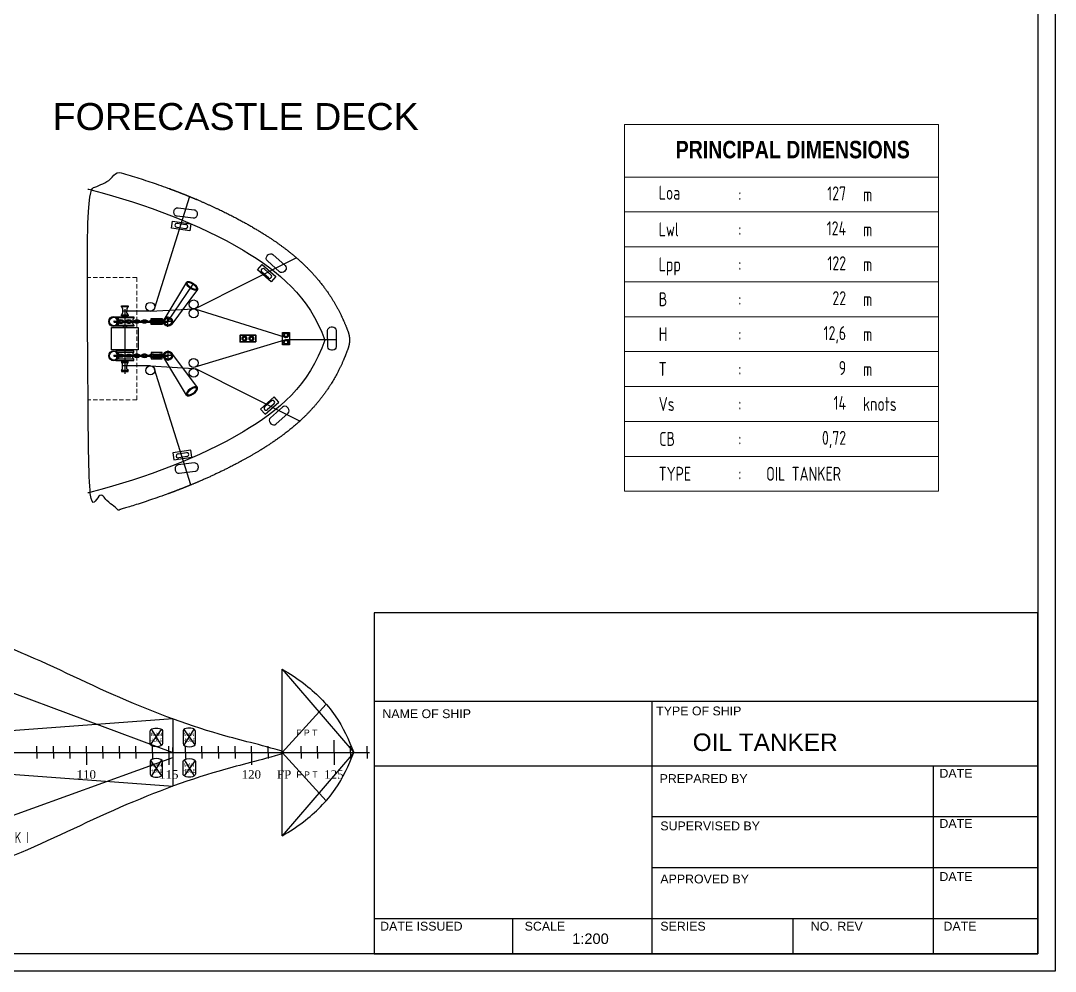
# Model space of a CAD drawing. Header units: millimetres. Extents: x 2592 to 2762, y 1632 to 1753.
# Drawn here: x 2702.7 to 2761.9, y 1631.9 to 1686.4 of the extents above; entities that cross this region are included whole.
import ezdxf
from ezdxf.enums import TextEntityAlignment as Align

# ---------------------------------------------------------------- set-up
doc = ezdxf.new("R2010")
doc.units = ezdxf.units.MM
doc.linetypes.add('CENTER2', pattern=[28.575, 19.05, -3.175, 3.175, -3.175])
doc.linetypes.add('HIDDEN', pattern=[0.375, 0.25, -0.125])
for name, color, linetype in [('-1', 7, 'Continuous'), ('15', 7, 'Continuous'), ('garis tabel', 121, 'Continuous'), ('garis tebal', 7, 'Continuous'), ('Txt-2', 41, 'Continuous'), ('Txt-4', 51, 'Continuous')]:
    doc.layers.add(name, color=color, linetype=linetype)
doc.layers.add('bantue', color=6, linetype='Continuous', lineweight=30)
doc.layers.add('Hidden', color=52, linetype='HIDDEN', lineweight=20)
doc.styles.add('ASU', font='isocp.shx', dxfattribs={"height": 0.005})
doc.styles.add('gurit', font='Arial.ttf', dxfattribs={"height": 0.00225})
doc.styles.get("Standard").update_dxf_attribs({"font": 'Arial.ttf'})
doc.styles.add('tls3', font='ISOCPEUR.TTF', dxfattribs={"width": 0.7, "height": 0.003})
doc.styles.add('tx-1a', font='isocp.shx', dxfattribs={"width": 0.8, "height": 4})
doc.styles.add('Tx-2', font='Arial Bold.ttf', dxfattribs={"width": 0.85, "height": 5})

msp = doc.modelspace()

# ---------------------------------------------------------------- linework, layer by layer
at = {"layer": '-1', "color": 7}
for points in [[(2761.939, 1631.918), (2591.739, 1631.918), (2591.739, 1752.718), (2761.939, 1752.718)], [(2760.939, 1632.918), (2592.739, 1632.918), (2592.739, 1751.718), (2760.939, 1751.718)], [(2722.926, 1632.918), (2760.939, 1632.918), (2760.939, 1652.448), (2722.926, 1652.448)]]:
    msp.add_lwpolyline(points, close=True, dxfattribs=at)
for p, q in [((2712.352, 1676.296), (2710.344, 1669.902)), ((2711.626, 1674.763), (2712.14, 1674.689)), ((2711.626, 1674.534), (2712.107, 1674.462)), ((2718.47, 1672.787), (2712.698, 1669.887)), ((2716.861, 1671.637), (2716.487, 1671.965)), ((2717, 1671.819), (2716.637, 1672.139)), ((2712.163, 1671.396), (2710.868, 1669.238)), ((2711.109, 1669.131), (2712.546, 1671.278)), ((2712.794, 1670.963), (2711.329, 1668.991)), ((2708.514, 1669.882), (2708.514, 1669.616)), ((2710.129, 1669.725), (2708.514, 1669.724)), ((2708.637, 1669.85), (2708.637, 1666.139)), ((2708.761, 1669.882), (2708.761, 1669.724)), ((2708.761, 1669.616), (2708.761, 1669.724)), ((2710.101, 1669.724), (2712.597, 1669.861)), ((2717.782, 1668.235), (2712.66, 1669.849)), ((2708.185, 1669.247), (2708.185, 1669.133)), ((2708.185, 1669.019), (2708.185, 1669.133)), ((2708.548, 1669.462), (2708.548, 1669.402)), ((2708.727, 1669.462), (2708.727, 1669.402)), ((2709.09, 1669.247), (2709.09, 1669.133)), ((2709.09, 1669.019), (2709.09, 1669.133)), ((2709.411, 1669.163), (2709.619, 1669.163)), ((2709.411, 1669.108), (2709.619, 1669.108)), ((2710.77, 1669.163), (2710.977, 1669.163)), ((2710.77, 1669.108), (2710.977, 1669.108)), ((2711.407, 1669.131), (2710.814, 1669.131)), ((2711.109, 1668.837), (2711.109, 1669.43)), ((2708.548, 1668.865), (2708.548, 1668.801)), ((2708.727, 1668.865), (2708.727, 1668.801)), ((2717.782, 1668.078), (2712.653, 1666.52)), ((2717.87, 1668.106), (2720.738, 1668.106)), ((2708.185, 1667.294), (2708.185, 1667.18)), ((2708.185, 1667.066), (2708.185, 1667.18)), ((2708.548, 1667.449), (2708.548, 1667.512)), ((2708.727, 1667.449), (2708.727, 1667.512)), ((2709.09, 1667.294), (2709.09, 1667.18)), ((2709.09, 1667.066), (2709.09, 1667.18)), ((2709.411, 1667.206), (2709.619, 1667.206)), ((2709.411, 1667.15), (2709.619, 1667.15)), ((2710.77, 1667.206), (2710.977, 1667.206)), ((2710.77, 1667.15), (2710.977, 1667.15)), ((2711.407, 1667.182), (2710.814, 1667.182)), ((2711.109, 1667.477), (2711.109, 1666.884)), ((2712.794, 1665.351), (2711.329, 1667.323)), ((2708.514, 1666.431), (2708.514, 1666.697)), ((2710.101, 1666.59), (2708.514, 1666.59)), ((2708.548, 1666.851), (2708.548, 1666.912)), ((2708.727, 1666.851), (2708.727, 1666.912)), ((2708.761, 1666.697), (2708.761, 1666.59)), ((2708.761, 1666.431), (2708.761, 1666.59)), ((2710.101, 1666.59), (2712.597, 1666.453)), ((2712.163, 1664.917), (2710.868, 1667.076)), ((2712.427, 1659.778), (2710.344, 1666.411)), ((2718.66, 1663.431), (2712.698, 1666.426)), ((2717.032, 1664.591), (2716.658, 1664.263)), ((2717.171, 1664.409), (2716.808, 1664.088)), ((2711.695, 1661.559), (2712.176, 1661.631)), ((2712.193, 1661.402), (2711.728, 1661.334)), ((2717.657, 1639.678), (2717.657, 1649.224)), ((2717.657, 1649.224), (2721.754, 1644.446)), ((2717.657, 1644.446), (2720.168, 1647.223)), ((2722.926, 1647.386), (2760.939, 1647.386)), ((2738.834, 1647.386), (2738.834, 1632.918)), ((2711.387, 1646.377), (2711.387, 1642.514)), ((2710.088, 1644.96), (2710.088, 1645.672)), ((2710.111, 1644.897), (2710.735, 1645.775)), ((2710.741, 1644.862), (2710.166, 1645.784)), ((2710.8, 1645.672), (2710.8, 1644.96)), ((2711.975, 1645.672), (2711.975, 1644.96)), ((2712.033, 1644.862), (2712.609, 1645.784)), ((2712.664, 1644.897), (2712.039, 1645.775)), ((2712.687, 1644.96), (2712.687, 1645.672)), ((2703.603, 1644.454), (2703.603, 1644.808)), ((2704.549, 1644.454), (2704.549, 1644.808)), ((2705.494, 1644.454), (2705.494, 1644.808)), ((2706.44, 1644.454), (2706.44, 1644.808)), ((2707.386, 1644.454), (2707.386, 1644.808)), ((2708.331, 1644.454), (2708.331, 1644.808)), ((2709.277, 1644.454), (2709.277, 1644.808)), ((2710.222, 1644.454), (2710.222, 1644.808)), ((2711.168, 1644.454), (2711.168, 1644.808)), ((2711.387, 1644.445), (2711.387, 1644.731)), ((2712.113, 1644.454), (2712.113, 1644.808)), ((2713.059, 1644.454), (2713.059, 1644.808)), ((2714.005, 1644.454), (2714.005, 1644.808)), ((2714.95, 1644.454), (2714.95, 1644.808)), ((2715.896, 1644.454), (2715.896, 1644.808)), ((2716.841, 1644.454), (2716.841, 1644.808)), ((2718.732, 1644.454), (2718.732, 1644.808)), ((2719.678, 1644.454), (2719.678, 1644.808)), ((2720.624, 1644.808), (2720.624, 1645.162)), ((2720.624, 1644.454), (2720.624, 1644.808)), ((2721.569, 1644.454), (2721.569, 1644.808)), ((2721.569, 1644.454), (2721.569, 1644.808)), ((2722.515, 1644.454), (2722.515, 1644.808)), ((2703.603, 1644.454), (2703.603, 1644.101)), ((2704.549, 1644.454), (2704.549, 1644.101)), ((2705.494, 1644.454), (2705.494, 1644.101)), ((2706.44, 1644.454), (2706.44, 1644.101)), ((2706.44, 1644.101), (2706.44, 1643.747)), ((2707.386, 1644.454), (2707.386, 1644.101)), ((2708.331, 1644.454), (2708.331, 1644.101)), ((2709.277, 1644.454), (2709.277, 1644.101)), ((2710.741, 1644.028), (2710.166, 1643.107)), ((2710.222, 1644.454), (2710.222, 1644.101)), ((2711.168, 1644.454), (2711.168, 1644.101)), ((2711.168, 1644.101), (2711.168, 1643.747)), ((2711.387, 1644.445), (2711.387, 1644.16)), ((2712.033, 1644.028), (2712.609, 1643.107)), ((2712.113, 1644.454), (2712.113, 1644.101)), ((2713.059, 1644.454), (2713.059, 1644.101)), ((2714.005, 1644.454), (2714.005, 1644.101)), ((2714.95, 1644.454), (2714.95, 1644.101)), ((2715.896, 1644.454), (2715.896, 1644.101)), ((2715.896, 1644.101), (2715.896, 1643.747)), ((2716.841, 1644.454), (2716.841, 1644.101)), ((2721.754, 1644.446), (2717.657, 1639.678)), ((2717.657, 1644.446), (2720.168, 1641.679)), ((2718.732, 1644.454), (2718.732, 1644.101)), ((2719.678, 1644.454), (2719.678, 1644.101)), ((2720.624, 1644.454), (2720.624, 1644.101)), ((2720.624, 1644.101), (2720.624, 1643.747)), ((2721.569, 1644.454), (2721.569, 1644.101)), ((2721.569, 1644.454), (2721.569, 1644.101)), ((2722.515, 1644.454), (2722.515, 1644.101)), ((2710.088, 1643.93), (2710.088, 1643.218)), ((2710.111, 1643.993), (2710.735, 1643.116)), ((2710.8, 1643.218), (2710.8, 1643.93)), ((2711.975, 1643.218), (2711.975, 1643.93)), ((2712.664, 1643.993), (2712.039, 1643.116)), ((2712.687, 1643.93), (2712.687, 1643.218)), ((2722.926, 1643.693), (2760.939, 1643.693)), ((2754.948, 1643.693), (2754.948, 1632.918)), ((2738.834, 1640.777), (2760.939, 1640.777)), ((2738.834, 1637.861), (2760.939, 1637.861)), ((2722.926, 1634.945), (2760.939, 1634.945)), ((2730.873, 1632.918), (2730.873, 1634.945)), ((2746.91, 1634.945), (2746.91, 1632.918))]:
    msp.add_line(p, q)
at = {"ltscale": 5}
for p, q in [((2708.009, 1669.133), (2708.009, 1669.137)), ((2708.035, 1669.163), (2708.345, 1669.163)), ((2708.035, 1669.108), (2708.345, 1669.108)), ((2708.371, 1669.137), (2708.371, 1669.133)), ((2708.47, 1669.133), (2708.47, 1669.137)), ((2708.496, 1669.163), (2708.806, 1669.163)), ((2708.496, 1669.108), (2708.806, 1669.108)), ((2708.832, 1669.137), (2708.832, 1669.133)), ((2708.928, 1669.133), (2708.928, 1669.137)), ((2708.954, 1669.163), (2709.264, 1669.163)), ((2708.954, 1669.163), (2709.264, 1669.163)), ((2708.954, 1669.163), (2709.264, 1669.163)), ((2708.954, 1669.108), (2709.264, 1669.108)), ((2708.954, 1669.108), (2709.264, 1669.108)), ((2708.954, 1669.108), (2709.264, 1669.108)), ((2709.29, 1669.137), (2709.29, 1669.133)), ((2709.29, 1669.133), (2709.29, 1669.137)), ((2709.29, 1669.137), (2709.29, 1669.133)), ((2709.389, 1669.137), (2709.389, 1669.133)), ((2709.414, 1669.163), (2709.725, 1669.163)), ((2709.414, 1669.108), (2709.725, 1669.108)), ((2709.75, 1669.133), (2709.75, 1669.137)), ((2709.826, 1669.137), (2709.826, 1669.133)), ((2709.851, 1669.163), (2710.162, 1669.163)), ((2709.851, 1669.108), (2710.162, 1669.108)), ((2710.187, 1669.133), (2710.187, 1669.137)), ((2710.286, 1669.137), (2710.286, 1669.133)), ((2710.312, 1669.163), (2710.622, 1669.163)), ((2710.312, 1669.108), (2710.622, 1669.108)), ((2710.747, 1669.137), (2710.747, 1669.133)), ((2710.773, 1669.163), (2711.083, 1669.163)), ((2710.773, 1669.108), (2711.083, 1669.108)), ((2711.109, 1669.133), (2711.109, 1669.137)), ((2708.009, 1667.18), (2708.009, 1667.176)), ((2708.035, 1667.206), (2708.345, 1667.206)), ((2708.035, 1667.15), (2708.345, 1667.15)), ((2708.371, 1667.176), (2708.371, 1667.18)), ((2708.47, 1667.18), (2708.47, 1667.176)), ((2708.496, 1667.206), (2708.806, 1667.206)), ((2708.496, 1667.15), (2708.806, 1667.15)), ((2708.832, 1667.176), (2708.832, 1667.18)), ((2708.928, 1667.18), (2708.928, 1667.176)), ((2708.954, 1667.206), (2709.264, 1667.206)), ((2708.954, 1667.206), (2709.264, 1667.206)), ((2708.954, 1667.206), (2709.264, 1667.206)), ((2708.954, 1667.15), (2709.264, 1667.15)), ((2708.954, 1667.15), (2709.264, 1667.15)), ((2708.954, 1667.15), (2709.264, 1667.15)), ((2709.29, 1667.176), (2709.29, 1667.18)), ((2709.29, 1667.18), (2709.29, 1667.176)), ((2709.29, 1667.176), (2709.29, 1667.18)), ((2709.389, 1667.176), (2709.389, 1667.18)), ((2709.414, 1667.206), (2709.725, 1667.206)), ((2709.414, 1667.15), (2709.725, 1667.15)), ((2709.851, 1667.206), (2710.162, 1667.206)), ((2709.851, 1667.15), (2710.162, 1667.15)), ((2710.187, 1667.18), (2710.187, 1667.176)), ((2710.286, 1667.176), (2710.286, 1667.18)), ((2710.312, 1667.206), (2710.622, 1667.206)), ((2710.312, 1667.15), (2710.622, 1667.15)), ((2710.747, 1667.176), (2710.747, 1667.18)), ((2710.773, 1667.206), (2711.083, 1667.206)), ((2710.773, 1667.15), (2711.083, 1667.15)), ((2593.121, 1644.454), (2722.647, 1644.454))]:
    msp.add_line(p, q, dxfattribs=at)
at = {"linetype": 'CENTER2', "ltscale": 90}
for p, q in [((2685.321, 1654.14), (2711.387, 1644.445)), ((2711.387, 1646.377), (2685.321, 1644.445)), ((2685.321, 1644.445), (2711.387, 1642.514)), ((2685.321, 1634.75), (2711.39, 1644.16))]:
    msp.add_line(p, q, dxfattribs=at)
at = {"color": 3}
for points in [[(2711.451, 1675.397), (2711.46, 1675.469, -0.414214), (2711.687, 1675.646), (2712.606, 1675.534, -0.414214), (2712.784, 1675.306), (2712.775, 1675.235, -0.414214), (2712.548, 1675.057), (2711.628, 1675.17, -0.414214)], [(2716.789, 1672.896), (2716.837, 1672.95, -0.414214), (2717.125, 1672.966), (2717.816, 1672.349, -0.414214), (2717.832, 1672.061), (2717.784, 1672.007, -0.414214), (2717.496, 1671.991), (2716.805, 1672.608, -0.414214)], [(2720.459, 1668.826), (2720.531, 1668.826, -0.414214), (2720.737, 1668.625), (2720.746, 1667.698, -0.414214), (2720.544, 1667.492), (2720.472, 1667.492, -0.414214), (2720.266, 1667.694), (2720.257, 1668.62, -0.414214)], [(2716.96, 1663.332), (2717.008, 1663.278, 0.414214), (2717.295, 1663.262), (2717.986, 1663.879, 0.414214), (2718.002, 1664.167), (2717.954, 1664.221, 0.414214), (2717.666, 1664.237), (2716.976, 1663.62, 0.414214)], [(2711.52, 1660.696), (2711.529, 1660.624, 0.414214), (2711.756, 1660.447), (2712.675, 1660.559, 0.414214), (2712.853, 1660.786), (2712.844, 1660.858, 0.414214), (2712.617, 1661.035), (2711.698, 1660.923, 0.414214)]]:
    msp.add_lwpolyline(points, format="xyb", close=True, dxfattribs=at)
for points in [[(2711.376, 1674.88), (2712.413, 1674.727), (2712.354, 1674.33), (2711.317, 1674.483)], [(2716.508, 1672.405), (2717.295, 1671.714), (2717.031, 1671.412), (2716.243, 1672.104)], [(2716.678, 1663.823), (2717.466, 1664.514), (2717.201, 1664.815), (2716.413, 1664.124)], [(2711.445, 1661.213), (2712.482, 1661.365), (2712.424, 1661.762), (2711.387, 1661.61)]]:
    msp.add_lwpolyline(points, close=True, dxfattribs=at)
for points in [[(2708.451, 1670.037), (2708.824, 1670.037), (2708.824, 1669.974), (2708.451, 1669.974)], [(2708.451, 1669.525), (2708.824, 1669.525), (2708.824, 1669.462), (2708.451, 1669.462)], [(2708.485, 1669.525), (2708.485, 1669.525), (2708.485, 1669.525), (2708.485, 1669.525)], [(2708.122, 1669.402), (2709.153, 1669.402), (2709.153, 1669.339), (2708.122, 1669.339)], [(2708.122, 1668.928), (2709.153, 1668.928), (2709.153, 1668.865), (2708.122, 1668.865)], [(2710.146, 1669.306), (2710.773, 1669.306), (2710.773, 1668.96), (2710.146, 1668.96)], [(2710.245, 1669.229), (2710.681, 1669.229), (2710.681, 1669.187), (2710.245, 1669.187)], [(2710.245, 1669.038), (2710.681, 1669.038), (2710.681, 1669.08), (2710.245, 1669.08)], [(2707.866, 1668.801), (2709.409, 1668.801), (2709.411, 1667.512), (2707.866, 1667.512)], [(2717.666, 1667.8), (2717.666, 1668.513), (2718.074, 1668.513), (2718.074, 1667.8)], [(2708.122, 1667.386), (2709.153, 1667.386), (2709.153, 1667.449), (2708.122, 1667.449)], [(2710.146, 1667.007), (2710.773, 1667.007), (2710.773, 1667.353), (2710.146, 1667.353)], [(2710.245, 1667.276), (2710.681, 1667.276), (2710.681, 1667.233), (2710.245, 1667.233)], [(2708.122, 1666.912), (2709.153, 1666.912), (2709.153, 1666.975), (2708.122, 1666.975)], [(2708.451, 1666.788), (2708.824, 1666.788), (2708.824, 1666.851), (2708.451, 1666.851)], [(2708.485, 1666.788), (2708.485, 1666.788), (2708.485, 1666.788), (2708.485, 1666.788)], [(2710.245, 1667.084), (2710.681, 1667.084), (2710.681, 1667.127), (2710.245, 1667.127)], [(2708.451, 1666.276), (2708.824, 1666.277), (2708.824, 1666.34), (2708.451, 1666.34)]]:
    msp.add_lwpolyline(points, close=True)
for centre, radius in [((2710.101, 1669.979), 0.255), ((2712.584, 1670.115), 0.255), ((2712.584, 1669.606), 0.255), ((2708.009, 1669.137), 0.287), ((2708.009, 1669.137), 0.255), ((2711.109, 1669.133), 0.263), ((2711.109, 1669.133), 0.199), ((2717.87, 1668.361), 0.153), ((2717.87, 1668.361), 0.0961), ((2717.87, 1667.953), 0.153), ((2717.87, 1667.953), 0.0961), ((2708.009, 1667.176), 0.287), ((2708.009, 1667.176), 0.255), ((2711.109, 1667.18), 0.263), ((2711.109, 1667.18), 0.199), ((2710.101, 1666.335), 0.255), ((2712.578, 1666.763), 0.255), ((2712.584, 1666.198), 0.255)]:
    msp.add_circle(centre, radius)
for centre, start, end in [((2711.626, 1674.648), 73.56553, 270), ((2712.124, 1674.575), 261.50484, 90), ((2716.561, 1672.053), 48.56809, 230.04633), ((2716.939, 1671.721), 227.21221, 57.90237), ((2716.734, 1664.177), 129.95367, 311.43191), ((2717.11, 1664.506), 302.09763, 132.78779), ((2711.695, 1661.444), 90, 286.43447), ((2712.193, 1661.517), 270, 98.49516)]:
    msp.add_arc(centre, 0.115, start, end, dxfattribs=at)
for centre, start, end in [((2708.374, 1669.853), 11.7975, 57.36069), ((2708.374, 1669.646), 302.63931, 348.2025), ((2708.901, 1669.853), 122.63931, 168.2025), ((2708.901, 1669.646), 191.7975, 237.36069), ((2708.044, 1669.218), 11.7975, 57.36069), ((2708.044, 1669.048), 302.63931, 348.2025), ((2709.231, 1669.218), 122.63931, 168.2025), ((2709.231, 1669.048), 191.7975, 237.36069), ((2708.044, 1667.265), 11.7975, 57.36069), ((2709.231, 1667.265), 122.63931, 168.2025), ((2708.044, 1667.095), 302.63931, 348.2025), ((2708.374, 1666.668), 11.7975, 57.36069), ((2708.901, 1666.668), 122.63931, 168.2025), ((2709.231, 1667.095), 191.7975, 237.36069), ((2708.374, 1666.46), 302.63931, 348.2025), ((2708.901, 1666.46), 191.7975, 237.36069)]:
    msp.add_arc(centre, 0.143, start, end)
at = {"ltscale": 5}
for centre, start, end in [((2708.035, 1669.137), 90, 180), ((2708.035, 1669.133), 180, 270), ((2708.345, 1669.137), 0, 90), ((2708.345, 1669.133), 270, 0), ((2708.496, 1669.137), 90, 180), ((2708.496, 1669.133), 180, 270), ((2708.806, 1669.137), 0, 90), ((2708.806, 1669.133), 270, 0), ((2708.954, 1669.137), 90, 180), ((2708.954, 1669.133), 180, 270), ((2709.264, 1669.137), 0, 90), ((2709.264, 1669.137), 0, 90), ((2709.264, 1669.137), 0, 90), ((2709.264, 1669.133), 270, 0), ((2709.264, 1669.133), 270, 0), ((2709.264, 1669.133), 270, 0), ((2709.414, 1669.137), 90, 180), ((2709.414, 1669.133), 180, 270), ((2709.725, 1669.137), 0, 90), ((2709.725, 1669.133), 270, 0), ((2709.851, 1669.137), 90, 180), ((2709.851, 1669.133), 180, 270), ((2710.162, 1669.137), 0, 90), ((2710.162, 1669.133), 270, 0), ((2710.312, 1669.137), 90, 180), ((2710.312, 1669.133), 180, 270), ((2710.622, 1669.137), 0, 90), ((2710.622, 1669.133), 270, 0), ((2710.773, 1669.137), 90, 180), ((2710.773, 1669.133), 180, 270), ((2711.083, 1669.137), 0, 90), ((2711.083, 1669.133), 270, 0), ((2708.035, 1667.18), 90, 180), ((2708.035, 1667.176), 180, 270), ((2708.345, 1667.18), 0, 90), ((2708.345, 1667.176), 270, 0), ((2708.496, 1667.18), 90, 180), ((2708.496, 1667.176), 180, 270), ((2708.806, 1667.18), 0, 90), ((2708.806, 1667.176), 270, 0), ((2708.954, 1667.18), 90, 180), ((2708.954, 1667.176), 180, 270), ((2709.264, 1667.18), 0, 90), ((2709.264, 1667.18), 0, 90), ((2709.264, 1667.18), 0, 90), ((2709.264, 1667.176), 270, 0), ((2709.264, 1667.176), 270, 0), ((2709.264, 1667.176), 270, 0), ((2709.414, 1667.18), 90, 180), ((2709.414, 1667.176), 180, 270), ((2709.725, 1667.18), 0, 90), ((2709.725, 1667.176), 270, 0), ((2710.162, 1667.18), 0, 90), ((2710.162, 1667.176), 270, 0), ((2710.312, 1667.18), 90, 180), ((2710.312, 1667.176), 180, 270), ((2710.622, 1667.18), 0, 90), ((2710.622, 1667.176), 270, 0), ((2710.773, 1667.18), 90, 180), ((2710.773, 1667.176), 180, 270)]:
    msp.add_arc(centre, 0.0257, start, end, dxfattribs=at)
for major_axis, ratio in [((-0.315, 0.218), 0.45023), ((-0.258, 0.178), 0.3809)]:
    msp.add_ellipse((2712.478, 1671.179), major_axis=major_axis, ratio=ratio)
for centre, start_param, end_param in [((2708.411, 1669.134), 3.502989, 6.01526), ((2708.411, 1669.134), 0.33636, 2.898704), ((2708.869, 1669.134), 3.502989, 6.01526), ((2708.869, 1669.134), 0.33636, 2.898704), ((2709.329, 1667.177), 3.502989, 6.01526), ((2709.329, 1667.177), 0.33636, 2.898704), ((2709.766, 1667.177), 3.502989, 6.01526), ((2709.766, 1667.177), 0.33636, 2.898704), ((2710.227, 1667.177), 3.502989, 6.01526), ((2710.227, 1667.177), 0.33636, 2.898704), ((2710.688, 1667.177), 3.502989, 6.01526), ((2710.688, 1667.177), 0.33636, 2.898704)]:
    msp.add_ellipse(centre, major_axis=(-0.181, 0.004), ratio=0.512721, start_param=start_param, end_param=end_param, dxfattribs=at)
at = {"ltscale": 5, "extrusion": (0, 0, -1)}
for centre, start_param, end_param in [((2709.329, 1669.136), 3.502989, 6.01526), ((2709.329, 1669.136), 0.33636, 2.898704), ((2709.766, 1669.136), 3.502989, 6.01526), ((2709.766, 1669.136), 0.33636, 2.898704), ((2710.227, 1669.136), 3.502989, 6.01526), ((2710.227, 1669.136), 0.33636, 2.898704), ((2710.688, 1669.136), 3.502989, 6.01526), ((2710.688, 1669.136), 0.33636, 2.898704), ((2708.411, 1667.179), 3.502989, 6.01526), ((2708.411, 1667.179), 0.33636, 2.898704), ((2708.869, 1667.179), 3.502989, 6.01526), ((2708.869, 1667.179), 0.33636, 2.898704)]:
    msp.add_ellipse(centre, major_axis=(-0.181, -0.004), ratio=0.512721, start_param=start_param, end_param=end_param, dxfattribs=at)
at = {"extrusion": (0, 0, -1)}
for major_axis, ratio in [((-0.315, -0.218), 0.45023), ((-0.258, -0.178), 0.3809)]:
    msp.add_ellipse((2712.478, 1665.134), major_axis=major_axis, ratio=ratio, dxfattribs=at)
for centre, major_axis, start_param, end_param in [((2710.444, 1645.672), (-0.356, 0), 0, 3.141593), ((2710.444, 1644.96), (-0.356, 0), 3.141593, 6.283185), ((2712.331, 1643.93), (0.356, 0), 3.141593, 6.283185), ((2712.331, 1643.218), (0.356, 0), 0, 3.141593)]:
    msp.add_ellipse(centre, major_axis=major_axis, ratio=0.5, start_param=start_param, end_param=end_param, dxfattribs=at)
for centre, major_axis, start_param, end_param in [((2712.331, 1645.672), (0.356, 0), 0, 3.141593), ((2712.331, 1644.96), (0.356, 0), 3.141593, 6.283185), ((2710.444, 1643.93), (-0.356, 0), 3.141593, 6.283185), ((2710.444, 1643.218), (-0.356, 0), 0, 3.141593)]:
    msp.add_ellipse(centre, major_axis=major_axis, ratio=0.5, start_param=start_param, end_param=end_param)
msp.add_rational_spline([(2721.423, 1668.562), (2721.202, 1669.161), (2720.937, 1669.716), (2720.067, 1671.185), (2719.368, 1671.988), (2717.838, 1673.352), (2717.008, 1673.917), (2715.308, 1674.928), (2714.416, 1675.386), (2711.973, 1676.493), (2710.366, 1677.074), (2708.56, 1677.619), (2708.406, 1677.664), (2708.252, 1677.709), (2708.213, 1677.671), (2708.091, 1677.549), (2707.843, 1677.313), (2707.491, 1677.07), (2707.035, 1676.858), (2706.714, 1676.775), (2706.527, 1676.726), (2706.527, 1670.923), (2706.527, 1665.12), (2706.527, 1659.316), (2706.714, 1659.268), (2707.035, 1659.185), (2707.491, 1658.973), (2707.843, 1658.729), (2708.091, 1658.493), (2708.213, 1658.372), (2708.252, 1658.334), (2708.252, 1658.334), (2708.967, 1658.534), (2711.212, 1659.283), (2712.41, 1659.744), (2714.133, 1660.53), (2714.695, 1660.808), (2715.789, 1661.397), (2716.319, 1661.705), (2717.606, 1662.54), (2718.347, 1663.102), (2719.702, 1664.456), (2720.313, 1665.249), (2721.041, 1666.625), (2721.25, 1667.101), (2721.429, 1667.609), (2721.539, 1667.921), (2721.537, 1668.252), (2721.423, 1668.562)], [1, 1, 1, 1, 1, 1, 1, 1, 1, 1, 1, 1, 1, 1, 1, 1, 1, 1, 1, 1, 1, 1, 1, 1, 1, 1, 1, 1, 1, 1, 1, 1, 1, 1, 1, 1, 1, 1, 1, 1, 1, 1, 1, 1, 1, 1, 0.960617786482, 0.960617786482, 1], degree=3, knots=[0, 0, 0, 0, 1.626397, 1.626397, 4.671802, 4.671802, 7.717208, 7.717208, 10.762613, 10.762613, 15.775038, 15.775038, 16.241394, 16.241394, 16.241394, 16.404843, 16.758092, 17.266218, 17.6811, 18.260011, 18.260011, 18.260011, 19.260011, 19.260011, 19.260011, 19.838922, 20.253804, 20.76193, 21.115179, 21.278628, 21.278628, 21.278628, 24.405595, 24.405595, 28.199311, 28.199311, 30.09617, 30.09617, 31.993028, 31.993028, 34.776101, 34.776101, 37.559174, 37.559174, 38.888881, 38.888881, 38.888881, 39.579761, 39.579761, 39.579761, 39.579761])
at = {"ltscale": 5}
for points, knots in [([(2708.484, 1669.16), (2708.45, 1669.17), (2708.405, 1669.175), (2708.356, 1669.168), (2708.346, 1669.166), (2708.337, 1669.163)], [4.205868, 4.205868, 4.205868, 4.205868, 5.01521, 5.01521, 5.235958, 5.235958, 5.235958, 5.235958]), ([(2708.339, 1669.108), (2708.372, 1669.098), (2708.417, 1669.094), (2708.469, 1669.101), (2708.481, 1669.104), (2708.492, 1669.108)], [1.077633, 1.077633, 1.077633, 1.077633, 1.873617, 1.873617, 2.158964, 2.158964, 2.158964, 2.158964]), ([(2708.942, 1669.16), (2708.908, 1669.17), (2708.863, 1669.175), (2708.813, 1669.168), (2708.804, 1669.166), (2708.795, 1669.163)], [4.205868, 4.205868, 4.205868, 4.205868, 5.01521, 5.01521, 5.235958, 5.235958, 5.235958, 5.235958]), ([(2708.797, 1669.108), (2708.83, 1669.098), (2708.875, 1669.094), (2708.927, 1669.101), (2708.939, 1669.104), (2708.95, 1669.108)], [1.077633, 1.077633, 1.077633, 1.077633, 1.873617, 1.873617, 2.158964, 2.158964, 2.158964, 2.158964]), ([(2709.255, 1669.108), (2709.288, 1669.098), (2709.333, 1669.094), (2709.385, 1669.101), (2709.397, 1669.104), (2709.408, 1669.108)], [1.077633, 1.077633, 1.077633, 1.077633, 1.873617, 1.873617, 2.158964, 2.158964, 2.158964, 2.158964]), ([(2709.257, 1669.163), (2709.291, 1669.173), (2709.336, 1669.177), (2709.387, 1669.17), (2709.4, 1669.166), (2709.411, 1669.163)], [1.077633, 1.077633, 1.077633, 1.077633, 1.873617, 1.873617, 2.158964, 2.158964, 2.158964, 2.158964]), ([(2709.84, 1669.11), (2709.806, 1669.1), (2709.761, 1669.096), (2709.711, 1669.103), (2709.701, 1669.105), (2709.692, 1669.108)], [4.205868, 4.205868, 4.205868, 4.205868, 5.01521, 5.01521, 5.235958, 5.235958, 5.235958, 5.235958]), ([(2709.695, 1669.163), (2709.728, 1669.173), (2709.773, 1669.177), (2709.825, 1669.17), (2709.837, 1669.166), (2709.848, 1669.163)], [1.077633, 1.077633, 1.077633, 1.077633, 1.873617, 1.873617, 2.158964, 2.158964, 2.158964, 2.158964]), ([(2710.301, 1669.11), (2710.267, 1669.1), (2710.221, 1669.096), (2710.172, 1669.103), (2710.162, 1669.105), (2710.153, 1669.108)], [4.205868, 4.205868, 4.205868, 4.205868, 5.01521, 5.01521, 5.235958, 5.235958, 5.235958, 5.235958]), ([(2710.155, 1669.163), (2710.189, 1669.173), (2710.233, 1669.177), (2710.285, 1669.17), (2710.298, 1669.166), (2710.309, 1669.163)], [1.077633, 1.077633, 1.077633, 1.077633, 1.873617, 1.873617, 2.158964, 2.158964, 2.158964, 2.158964]), ([(2710.613, 1669.108), (2710.647, 1669.098), (2710.691, 1669.094), (2710.743, 1669.101), (2710.756, 1669.104), (2710.767, 1669.108)], [1.077633, 1.077633, 1.077633, 1.077633, 1.873617, 1.873617, 2.158964, 2.158964, 2.158964, 2.158964]), ([(2710.616, 1669.163), (2710.649, 1669.173), (2710.694, 1669.177), (2710.746, 1669.17), (2710.758, 1669.166), (2710.769, 1669.163)], [1.077633, 1.077633, 1.077633, 1.077633, 1.873617, 1.873617, 2.158964, 2.158964, 2.158964, 2.158964]), ([(2708.484, 1667.153), (2708.45, 1667.143), (2708.405, 1667.139), (2708.356, 1667.145), (2708.346, 1667.148), (2708.337, 1667.15)], [4.205868, 4.205868, 4.205868, 4.205868, 5.01521, 5.01521, 5.235958, 5.235958, 5.235958, 5.235958]), ([(2708.339, 1667.206), (2708.372, 1667.215), (2708.417, 1667.22), (2708.469, 1667.213), (2708.481, 1667.209), (2708.492, 1667.206)], [1.077633, 1.077633, 1.077633, 1.077633, 1.873617, 1.873617, 2.158964, 2.158964, 2.158964, 2.158964]), ([(2708.942, 1667.153), (2708.908, 1667.143), (2708.863, 1667.139), (2708.813, 1667.145), (2708.804, 1667.148), (2708.795, 1667.15)], [4.205868, 4.205868, 4.205868, 4.205868, 5.01521, 5.01521, 5.235958, 5.235958, 5.235958, 5.235958]), ([(2708.797, 1667.206), (2708.83, 1667.215), (2708.875, 1667.22), (2708.927, 1667.213), (2708.939, 1667.209), (2708.95, 1667.206)], [1.077633, 1.077633, 1.077633, 1.077633, 1.873617, 1.873617, 2.158964, 2.158964, 2.158964, 2.158964]), ([(2709.255, 1667.206), (2709.288, 1667.215), (2709.333, 1667.22), (2709.385, 1667.213), (2709.397, 1667.209), (2709.408, 1667.206)], [1.077633, 1.077633, 1.077633, 1.077633, 1.873617, 1.873617, 2.158964, 2.158964, 2.158964, 2.158964]), ([(2709.257, 1667.15), (2709.291, 1667.141), (2709.336, 1667.137), (2709.387, 1667.144), (2709.4, 1667.147), (2709.411, 1667.151)], [1.077633, 1.077633, 1.077633, 1.077633, 1.873617, 1.873617, 2.158964, 2.158964, 2.158964, 2.158964]), ([(2709.84, 1667.203), (2709.806, 1667.213), (2709.761, 1667.217), (2709.711, 1667.211), (2709.701, 1667.208), (2709.692, 1667.206)], [4.205868, 4.205868, 4.205868, 4.205868, 5.01521, 5.01521, 5.235958, 5.235958, 5.235958, 5.235958]), ([(2709.695, 1667.15), (2709.728, 1667.141), (2709.773, 1667.137), (2709.825, 1667.144), (2709.837, 1667.147), (2709.848, 1667.151)], [1.077633, 1.077633, 1.077633, 1.077633, 1.873617, 1.873617, 2.158964, 2.158964, 2.158964, 2.158964]), ([(2710.301, 1667.203), (2710.267, 1667.213), (2710.221, 1667.217), (2710.172, 1667.211), (2710.162, 1667.208), (2710.153, 1667.206)], [4.205868, 4.205868, 4.205868, 4.205868, 5.01521, 5.01521, 5.235958, 5.235958, 5.235958, 5.235958]), ([(2710.155, 1667.15), (2710.189, 1667.141), (2710.233, 1667.137), (2710.285, 1667.144), (2710.298, 1667.147), (2710.309, 1667.151)], [1.077633, 1.077633, 1.077633, 1.077633, 1.873617, 1.873617, 2.158964, 2.158964, 2.158964, 2.158964]), ([(2710.613, 1667.206), (2710.647, 1667.215), (2710.691, 1667.22), (2710.743, 1667.213), (2710.756, 1667.209), (2710.767, 1667.206)], [1.077633, 1.077633, 1.077633, 1.077633, 1.873617, 1.873617, 2.158964, 2.158964, 2.158964, 2.158964]), ([(2710.616, 1667.15), (2710.649, 1667.141), (2710.694, 1667.137), (2710.746, 1667.144), (2710.758, 1667.147), (2710.769, 1667.151)], [1.077633, 1.077633, 1.077633, 1.077633, 1.873617, 1.873617, 2.158964, 2.158964, 2.158964, 2.158964])]:
    msp.add_open_spline(points, degree=3, knots=knots, dxfattribs=at)
for points in [[(2717.658, 1644.445), (2717.658, 1644.468), (2717.519, 1644.559), (2714.034, 1645.501), (2707.982, 1647.758), (2701.931, 1650.479), (2695.879, 1652.361), (2689.827, 1653.579), (2683.776, 1654.271), (2677.724, 1654.526), (2671.673, 1654.526), (2665.621, 1654.526), (2659.57, 1654.526), (2653.518, 1654.526), (2647.467, 1654.526), (2641.415, 1654.301), (2635.364, 1653.496), (2629.312, 1652.086), (2623.261, 1650.512), (2614.436, 1648.015), (2609.473, 1646.76), (2605.106, 1645.094), (2604.794, 1644.966), (2604.561, 1644.849), (2604.425, 1644.742), (2604.279, 1644.445)], [(2717.658, 1644.445), (2717.658, 1644.423), (2717.519, 1644.332), (2714.034, 1643.39), (2707.982, 1641.133), (2701.931, 1638.411), (2695.879, 1636.53), (2689.827, 1635.311), (2683.776, 1634.62), (2677.724, 1634.364), (2671.673, 1634.364), (2665.621, 1634.364), (2659.57, 1634.364), (2653.518, 1634.364), (2647.467, 1634.364), (2641.415, 1634.589), (2635.364, 1635.394), (2629.312, 1636.804), (2623.261, 1638.378), (2615.81, 1640.427), (2610.029, 1641.935), (2605.106, 1643.797), (2604.794, 1643.925), (2604.561, 1644.042), (2604.425, 1644.149), (2604.279, 1644.445)]]:
    msp.add_spline(points, degree=3)
for points in [[(2717.657, 1649.224), (2718.075, 1648.98), (2719.208, 1648.236), (2720.781, 1646.705), (2721.462, 1645.178), (2721.754, 1644.446)], [(2717.657, 1639.678), (2718.075, 1639.922), (2719.208, 1640.666), (2720.781, 1642.197), (2721.462, 1643.724), (2721.754, 1644.446)]]:
    msp.add_open_spline(points, degree=3, knots=[97498.425543, 97498.425543, 97498.425543, 97498.425543, 98384.932209, 99978.594217, 101425.815838, 101425.815838, 101425.815838, 101425.815838])
at = {"layer": '15'}
msp.add_open_spline([(2706.527, 1676.726), (2706.605, 1676.706), (2709.821, 1675.856), (2715.289, 1673.841), (2719.19, 1670.557), (2720.102, 1668.077), (2719.19, 1665.485), (2715.289, 1662.201), (2709.821, 1660.187), (2706.605, 1659.337), (2706.527, 1659.316)], degree=3, knots=[122.16037, 122.16037, 122.16037, 122.16037, 122.401168, 132.015576, 139.770971, 139.770971, 139.770971, 147.526365, 157.140773, 157.381224, 157.381224, 157.381224, 157.381224], dxfattribs=at)
at = {"layer": 'bantue', "ltscale": 5}
msp.add_lwpolyline([(2716.151, 1667.964), (2715.244, 1667.965), (2715.244, 1668.35), (2716.152, 1668.349)], close=True, dxfattribs=at)
for centre, radius in [((2715.487, 1668.157), 0.132), ((2715.487, 1668.157), 0.0979), ((2715.892, 1668.157), 0.132), ((2715.892, 1668.157), 0.0979)]:
    msp.add_circle(centre, radius, dxfattribs=at)
at = {"layer": 'garis tabel', "color": 0, "linetype": 'ByBlock', "lineweight": 9}
for p, q in [((2737.253, 1675.414), (2755.253, 1675.414)), ((2737.253, 1673.414), (2755.253, 1673.414)), ((2737.253, 1671.414), (2755.253, 1671.414)), ((2737.253, 1669.414), (2755.253, 1669.414)), ((2737.253, 1667.414), (2755.253, 1667.414)), ((2737.253, 1665.414), (2755.253, 1665.414)), ((2737.253, 1663.414), (2755.253, 1663.414)), ((2737.253, 1661.414), (2755.253, 1661.414))]:
    msp.add_line(p, q, dxfattribs=at)
at = {"layer": 'garis tebal', "color": 0, "linetype": 'ByBlock', "lineweight": 9}
for p, q in [((2737.253, 1659.414), (2737.253, 1680.414)), ((2737.253, 1680.414), (2755.253, 1680.414)), ((2755.253, 1680.414), (2755.253, 1659.414)), ((2737.253, 1677.414), (2755.253, 1677.414)), ((2755.253, 1659.414), (2737.253, 1659.414))]:
    msp.add_line(p, q, dxfattribs=at)
at = {"layer": 'Hidden'}
for p, q in [((2709.319, 1671.66), (2706.527, 1671.66)), ((2709.319, 1664.653), (2709.319, 1671.66)), ((2709.319, 1664.653), (2706.527, 1664.653))]:
    msp.add_line(p, q, dxfattribs=at)

# ---------------------------------------------------------------- texts
at = {"layer": '-1', "color": 7, "attachment_point": 1}
for s, insert, char_height in [('OIL TANKER', (2741.168, 1645.539), 1), ('1:200', (2734.263, 1634.084), 0.6)]:
    msp.add_mtext_dynamic_manual_height_columns(s, width=115.96994, gutter_width=38.861, heights=[0], dxfattribs=dict(at, insert=insert, char_height=char_height))
at = {"attachment_point": 1}
for s, insert, char_height in [('TYPE OF SHIP', (2739.077, 1647.084), 0.50684), ('NAME OF SHIP', (2723.393, 1646.926), 0.50684), ('DATE', (2755.302, 1643.513), 0.5068), ('PREPARED BY ', (2739.274, 1643.21), 0.50684), ('SUPERVISED BY', (2739.315, 1640.499), 0.50684), ('DATE', (2755.302, 1640.641), 0.5068), ('DATE', (2755.302, 1637.6), 0.5068), ('APPROVED BY ', (2739.315, 1637.458), 0.50684), ('DATE ISSUED ', (2723.265, 1634.755), 0.50684), ('SCALE', (2731.544, 1634.755), 0.5068), ('SERIES', (2739.315, 1634.755), 0.5068), ('\\pxi-2.1535,l3.1535,t3.1535;NO.^IREV', (2747.425, 1634.755), 0.50684), ('DATE', (2755.534, 1634.755), 0.5068)]:
    msp.add_mtext_dynamic_manual_height_columns(s, width=23.4114, gutter_width=1.126, heights=[0], dxfattribs=dict(at, insert=insert, char_height=char_height))
for s, insert, char_height, width, attachment_point, style in [('MAN\\PHOLE', (2710.454, 1645.323), 0.2003, 1.25589, 5, 'gurit'), ('MAN\\PHOLE', (2712.321, 1645.323), 0.2003, 1.25589, 5, 'gurit'), ('F P T', (2719.063, 1645.59), 0.356, 5.16093, 5, 'gurit'), ('{\\fTimes New Roman|b0|i0|c0|p18;110}', (2706.431, 1643.19), 0.48854, 4.98215, 5, 'ASU'), ('MAN\\PHOLE', (2710.454, 1643.568), 0.2003, 1.25589, 5, 'gurit'), ('{\\fTimes New Roman|b0|i0|c0|p18;115}', (2711.159, 1643.191), 0.48854, 4.98215, 5, 'ASU'), ('MAN\\PHOLE', (2712.321, 1643.568), 0.2003, 1.25589, 5, 'gurit'), ('{\\fTimes New Roman|b0|i0|c0|p18;120}', (2715.886, 1643.19), 0.48854, 4.98215, 5, 'ASU'), ('{\\fTimes New Roman|b0|i0|c0|p18;FP}', (2717.762, 1643.19), 0.48854, 4.98215, 5, 'ASU'), ('{\\fTimes New Roman|b0|i0|c0|p18;125}', (2720.614, 1643.19), 0.48854, 4.98215, 5, 'ASU'), ('F P T', (2719.076, 1643.186), 0.356, 5.16093, 5, 'gurit'), ('BALLAST TANK I', (2698.392, 1639.903), 0.6358, 46.40152, 1, 'tls3')]:
    msp.add_mtext(s, dxfattribs=dict(insert=insert, char_height=char_height, width=width, attachment_point=attachment_point, style=style))
at = {"layer": '15', "insert": (2704.5, 1681.651), "char_height": 1.54425, "attachment_point": 1}
msp.add_mtext_dynamic_manual_height_columns('FORECASTLE DECK', width=22.72768, gutter_width=0, heights=[3.681], dxfattribs=at)
at = {"layer": 'Txt-2', "color": 0, "linetype": 'ByBlock', "style": 'tx-1a', "width": 0.8}
for s, p in [('Loa', (2739.221, 1676.114)), (':', (2743.777, 1676.014)), ('m', (2750.922, 1676.014)), ('Lwl', (2739.221, 1674.014)), (':', (2743.777, 1674.014)), ('m', (2750.922, 1674.014)), ('Lpp', (2739.221, 1672.014)), (':', (2743.777, 1672.014)), ('m', (2750.922, 1672.014)), ('B', (2739.221, 1670.014)), (':', (2743.777, 1670.014)), ('m', (2750.922, 1670.014)), ('H', (2739.221, 1668.014)), (':', (2743.777, 1668.014)), ('m', (2750.922, 1668.014)), ('T', (2739.221, 1666.014)), ('m', (2750.922, 1666.014)), (':', (2743.777, 1666.014)), ('Vs', (2739.221, 1664.014)), ('knots', (2750.922, 1664.014)), (':', (2743.777, 1664.014)), ('CB', (2739.251, 1662.014)), (':', (2743.777, 1662.014)), ('TYPE', (2739.221, 1660.014)), ('OIL TANKER', (2745.378, 1660.014)), (':', (2743.777, 1660.014))]:
    msp.add_text(s, height=0.8, dxfattribs=at).set_placement(p)
for s, p in [('127', (2749.956, 1676.074)), ('124', (2749.956, 1674.074)), ('122', (2749.956, 1672.074)), ('22', (2749.956, 1670.074)), ('12,6', (2749.956, 1668.074)), ('9', (2749.956, 1666.074)), ('14', (2749.956, 1664.074)), ('0,72', (2749.956, 1662.074))]:
    msp.add_text(s, height=0.8, dxfattribs=at).set_placement(p, align=Align.RIGHT)
at = {"layer": 'Txt-4', "color": 0, "linetype": 'ByBlock', "style": 'Tx-2', "width": 0.8}
msp.add_text('PRINCIPAL DIMENSIONS', height=1, dxfattribs=at).set_placement((2740.194, 1678.485))

doc.saveas('drawing.dxf')
